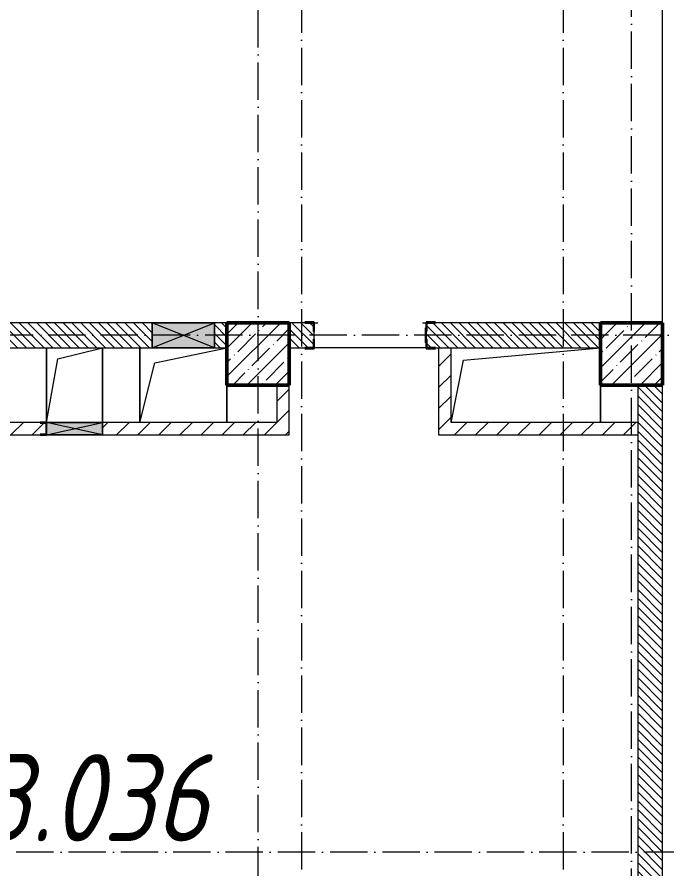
# Model space of a CAD drawing. Header units: millimetres. Extents: x -12989 to 629078, y -109036 to 555275.
# Drawn here: x 590173 to 595395, y -88821 to -81978 of the extents above; entities that cross this region are included whole.
import ezdxf

# ---------------------------------------------------------------- set-up
doc = ezdxf.new("R2010")
doc.units = ezdxf.units.MM
doc.linetypes.add('50_200_ШТРИХ_1Т_ш5_п1_п1_', pattern=[700, 500, -100, 0, -100])
for name, color, linetype, lineweight in [('A-DETL-GENF-OTLN', 7, 'Continuous', 9), ('A-FLOR-____-OTLN', 7, 'Continuous', 9), ('A-GENM-____-MCUT', 7, 'Continuous', 25), ('A-GENM-____-OTLN', 7, 'Continuous', 9), ('A-GENM-____-OTLN-1', 7, 'Continuous', 25), ('A-GLAZ-____-OTLN', 7, 'Continuous', 9), ('A-WALL-____-MCUT-3', 7, 'Continuous', 9), ('A-WALL-____-PATT-1', 7, 'Continuous', 9), ('A-WALL-FNSH-MCUT-1', 7, 'Continuous', 9), ('I-WALL-____-OTLN', 7, 'Continuous', 9), ('S-COLS-____-MCUT', 7, 'Continuous', 50), ('S-COLS-____-OTLN', 7, 'Continuous', 9), ('S-GRID-____-OTLN-1', 7, '50_200_ШТРИХ_1Т_ш5_п1_п1_', 9), ('Марки помещений', 7, 'Continuous', 9)]:
    doc.layers.add(name, color=color, linetype=linetype, lineweight=lineweight)
doc.styles.add('ISOCPEUR_I_2', font='isocpeui.ttf', dxfattribs={"width": 0.85, "height": 2.3})
pattern_1 = [(135, (523510.01, -90515.614), (-35.35534, -35.35534), [])]
pattern_2 = [(45, (523510.01, -90515.61), (-84.85281, 84.85281), [])]

# ---------------------------------------------------------------- blocks, each defined once
blk = doc.blocks.new('BSC_Колонна _Прямоугольная - 500х500-V61-АР1_План отверстий 3 этажа в осях 1-64_А-ГГ')
at = {"layer": 'S-COLS-____-OTLN'}
h = blk.add_hatch(dxfattribs=at)
h.set_pattern_fill('FP_98', color=256, style=0, pattern_type=2)
h.set_pattern_definition([(45, (-68600, -5831.04), (-114.04925, 114.04925), []), (45, (-68485.95, -5831.04), (-114.04925, 114.04925), [201.613, -40.323, 3.353, -36.97])])
h.paths.add_polyline_path([(-250, -250), (250, -250), (250, 250), (-250, 250)], flags=0)
at = {"layer": 'S-COLS-____-MCUT'}
for p, q in [((250, 250), (-250, 250)), ((-250, 250), (-250, -250)), ((250, -250), (250, 250)), ((-250, -250), (250, -250))]:
    blk.add_line(p, q, dxfattribs=at)
blk = doc.blocks.new('BSC_Колонна _Прямоугольная - 500х500-V132-АР1_План отверстий 3 этажа в осях 1-64_А-ГГ')
at = {"layer": 'S-COLS-____-OTLN'}
h = blk.add_hatch(dxfattribs=at)
h.set_pattern_fill('FP_155', color=256, style=0, pattern_type=2)
h.set_pattern_definition([(45, (-71600, -5831.04), (-114.04925, 114.04925), []), (45, (-71485.95, -5831.04), (-114.04925, 114.04925), [201.613, -40.323, 3.353, -36.97])])
h.paths.add_polyline_path([(-250, -250), (250, -250), (250, 250), (-250, 250)], flags=0)
at = {"layer": 'S-COLS-____-MCUT'}
for p, q in [((250, 250), (-250, 250)), ((-250, 250), (-250, -250)), ((250, -250), (250, 250)), ((-250, -250), (250, -250))]:
    blk.add_line(p, q, dxfattribs=at)
blk = doc.blocks.new('154_Фахверк_СКБ_Швеллер - Тип_100_3960-28318856-АР1_План отверстий 3 этажа в осях 1-64_А-ГГ')
at = {"layer": 'A-GENM-____-MCUT'}
for p, q in [((175, 50), (125, 50)), ((125, 50), (125, -50)), ((128, 47), (175, 47)), ((128, -47), (128, 47)), ((175, 47), (175, 50)), ((125, -50), (175, -50)), ((175, -47), (128, -47)), ((175, -50), (175, -47))]:
    blk.add_line(p, q, dxfattribs=at)
blk = doc.blocks.new('Фахверк_СКБ_Уголок - 200_3960_зеркало-28268689-АР1_План отверстий 3 этажа в осях 1-64_А-ГГ')
at = {"layer": 'A-GENM-____-MCUT'}
for p, q in [((200, 156), (125, 156)), ((125, 156), (125, 81)), ((131, 81), (131, 150)), ((131, 150), (200, 150)), ((200, 150), (200, 156)), ((125, 81), (131, 81)), ((131, 19), (125, 19)), ((125, 19), (125, -56)), ((131, -50), (131, 19)), ((125, -56), (200, -56)), ((200, -50), (131, -50)), ((200, -56), (200, -50))]:
    blk.add_line(p, q, dxfattribs=at)
blk = doc.blocks.new('154_Стойка_СКБ_Уголок - СМ-2480_200-28346303-АР1_План отверстий 3 этажа в осях 1-64_А-ГГ')
at = {"layer": 'A-GENM-____-MCUT'}
for p, q in [((125, 156), (125, 81)), ((200, 156), (125, 156)), ((131, 81), (131, 150)), ((131, 150), (200, 150)), ((200, 150), (200, 156)), ((125, 81), (131, 81)), ((131, 19), (125, 19)), ((125, 19), (125, -56)), ((131, -50), (131, 19)), ((125, -56), (200, -56)), ((200, -50), (131, -50)), ((200, -56), (200, -50))]:
    blk.add_line(p, q, dxfattribs=at)
blk = doc.blocks.new('Стойка_Влож_Полоса боковая - Полоса-28213942-АР1_План отверстий 3 этажа в осях 1-64_А-ГГ')
at = {"layer": 'A-GENM-____-OTLN'}
for p, q in [((-5, 60), (0, 60)), ((-5, -60), (-5, 60)), ((0, 31), (0, -31)), ((0, -60), (-5, -60))]:
    blk.add_line(p, q, dxfattribs=at)
blk = doc.blocks.new('AR_Отверстие прямоугольное _в плите_ - AR_Отверстие прямоугольное _в плите_-30552548-АР1_План отверстий 3 этажа в осях 1-64_А-ГГ')
at = {"layer": 'A-GENM-____-OTLN'}
for p, q in [((-500, 200), (600, 300)), ((-600, -300), (-500, 200)), ((600, -300), (600, 0))]:
    blk.add_line(p, q, dxfattribs=at)
blk = doc.blocks.new('AR_Отверстие прямоугольное _в плите_ - AR_Отверстие прямоугольное _в плите_-30552550-АР1_План отверстий 3 этажа в осях 1-64_А-ГГ')
at = {"layer": 'A-GENM-____-OTLN'}
for p, q in [((-350, 300), (-350, -300)), ((-230, 180), (350, 300)), ((-350, -300), (-230, 180)), ((350, -300), (350, 0))]:
    blk.add_line(p, q, dxfattribs=at)
blk = doc.blocks.new('AR_Отверстие прямоугольное _в плите_ - AR_Отверстие прямоугольное _в плите_-30552643-АР1_План отверстий 3 этажа в осях 1-64_А-ГГ')
at = {"layer": 'A-GENM-____-OTLN'}
for p, q in [((-225, 300), (-225, -300)), ((-135, 210), (225, 300)), ((225, -300), (225, 300)), ((-225, -300), (-135, 210))]:
    blk.add_line(p, q, dxfattribs=at)
blk = doc.blocks.new('AR_Отверстие прямоугольное _в стене_ - AR_Отверстие прямоугольное _в стене__ОВ-36951366-АР1_План отверстий 3 этажа в осях 1-64_А-ГГ')
at = {"layer": 'A-GLAZ-____-OTLN'}
blk.add_hatch(color=256, dxfattribs=at).paths.add_polyline_path([(225, 50), (-225, 50), (-225, -50), (225, -50), (225, 47)], flags=0)
at = {"layer": 'A-DETL-GENF-OTLN'}
for p, q in [((-225, -50), (-225, 50)), ((-225, 50), (225, 50)), ((225, 50), (-225, -50)), ((-225, 50), (225, -50)), ((225, 50), (-225, 50)), ((-225, 50), (-225, -50)), ((225, -50), (-225, -50)), ((-225, -50), (225, -50))]:
    blk.add_line(p, q, dxfattribs=at)
blk = doc.blocks.new('AR_Отверстие прямоугольное _в стене__БезПР - AR_Отверстие прямоугольное _в стене__БезПР-36899155-АР1_План отверстий 3 этажа в осях 1-64_А-ГГ')
at = {"layer": 'A-GLAZ-____-OTLN'}
blk.add_hatch(color=256, dxfattribs=at).paths.add_polyline_path([(250, 100), (-250, 100), (-250, -100), (250, -100)], flags=0)
at = {"layer": 'A-DETL-GENF-OTLN'}
for p, q in [((-250, -100), (-250, 100)), ((-250, 100), (250, 100)), ((250, 100), (-250, -100)), ((-250, 100), (250, -100)), ((250, 100), (-250, 100)), ((-250, 100), (-250, -100)), ((250, 100), (250, -100)), ((250, -100), (250, 100)), ((250, -100), (-250, -100)), ((-250, -100), (250, -100))]:
    blk.add_line(p, q, dxfattribs=at)
at = {"layer": 'A-GLAZ-____-OTLN'}
blk.add_line((250, 100), (-250, 100), dxfattribs=at)
blk = doc.blocks.new('3эт')
at = {"layer": 'S-GRID-____-OTLN-1', "color": 251, "ltscale": 0.6, "true_color": 0x636466}
for p, q in [((352720.7, -36982.5), (352720.7, -91346.1)), ((354820.7, -36982.5), (354820.7, -91173.5)), ((352370.7, -91173.5), (352370.7, -76712.9)), ((355370.7, -91346.1), (355370.7, -76712.9)), ((374089.5, -80882.4), (279101.9, -80882.4)), ((387697.2, -85032.4), (279101.9, -85032.4))]:
    blk.add_line(p, q, dxfattribs=at)

msp = doc.modelspace()

# ---------------------------------------------------------------- hatches: boundary and pattern name
at = {"layer": 'A-WALL-____-PATT-1'}
h = msp.add_hatch(dxfattribs=at)
h.set_pattern_fill('FP_6', color=256, style=0, pattern_type=2)
h.set_pattern_definition(pattern_1)
h.paths.add_polyline_path([(591760.0077, -84634.5723), (591860.0077, -84634.5723), (591860.0077, -84434.5723), (591760.0077, -84434.5723), (591760.0077, -84628.69)], flags=0)
h.paths.add_polyline_path([(591260.0077, -84634.5723), (591260.0077, -84434.5723), (588466.0077, -84434.9253), (588466.0077, -84503.5723), (588460.0077, -84503.5723), (588460.0077, -84565.5723), (588466.0077, -84565.5723), (588466.0077, -84634.5723), (590659.9737, -84634.5723)], flags=0)
h.paths.add_polyline_path([(586685.0077, -84634.5723), (586754.0077, -84634.5723), (586754.0077, -84565.5723), (586760.0077, -84565.5723), (586760.0077, -84503.5723), (586754.0077, -84503.5723), (586754.0077, -84434.5723), (586360.0077, -84434.5723), (586360.0077, -84634.5723)], flags=0)
h = msp.add_hatch(dxfattribs=at)
h.set_pattern_fill('FP_6', color=256, style=0, pattern_type=2)
h.set_pattern_definition(pattern_1)
h.paths.add_polyline_path([(593466.0077, -84634.5723), (594860.0077, -84634.5723), (594860.0077, -84434.5723), (593466.0077, -84434.5723), (593466.0077, -84503.5723), (593460.0077, -84503.5723), (593460.0077, -84565.5723), (593466.0077, -84565.5723), (593466.0077, -84633.7152)], flags=0)
h.paths.add_polyline_path([(592554.0077, -84634.5723), (592554.0077, -84565.5723), (592560.0077, -84565.5723), (592560.0077, -84503.5723), (592554.0077, -84503.5723), (592554.0077, -84434.5723), (592360.0077, -84434.5723), (592360.0077, -84634.5723), (592485.0077, -84634.5723)], flags=0)
h = msp.add_hatch(dxfattribs=at)
h.set_pattern_fill('FP_4', color=256, style=0, pattern_type=2)
h.set_pattern_definition(pattern_2)
h.paths.add_polyline_path([(593660.0077, -85234.5723), (593660.0077, -84634.5723), (593560.0077, -84634.5723), (593560.0077, -85234.5723)], flags=0)
h = msp.add_hatch(dxfattribs=at)
h.set_pattern_fill('FP_4', color=256, style=0, pattern_type=2)
h.set_pattern_definition(pattern_2)
h.paths.add_polyline_path([(592360.0077, -85234.5723), (592360.0077, -84934.5723), (592260.0077, -84934.5723), (592260.0077, -85234.5723)], flags=0)
h = msp.add_hatch(dxfattribs=at)
h.set_pattern_fill('FP_6', color=256, style=0, pattern_type=2)
h.set_pattern_definition(pattern_1)
h.paths.add_polyline_path([(595360.0077, -91934.5723), (595360.0077, -84934.5723), (595160.0077, -84934.5723), (595160.0077, -91934.5723)], flags=0)
h = msp.add_hatch(dxfattribs=at)
h.set_pattern_fill('FP_4', color=256, style=0, pattern_type=2)
h.set_pattern_definition(pattern_2)
h.paths.add_polyline_path([(588910.0077, -85334.5723), (590360.0077, -85334.5723), (590360.0077, -85331.5723), (590407.0077, -85331.5723), (590407.0077, -85237.5723), (590360.0077, -85237.5723), (590360.0077, -85234.5723), (588910.0077, -85234.5723), (588910.0077, -85331.5723)], flags=0)
h.paths.add_polyline_path([(592360.0077, -85334.5723), (592360.0077, -85234.5723), (590860.0077, -85234.5723), (590860.0077, -85334.5723)], flags=0)
h = msp.add_hatch(dxfattribs=at)
h.set_pattern_fill('FP_4', color=256, style=0, pattern_type=2)
h.set_pattern_definition(pattern_2)
h.paths.add_polyline_path([(595160.0077, -85334.5723), (595160.0077, -85234.5723), (593560.0077, -85234.5723), (593560.0077, -85334.5723), (594194.9023, -85334.5723)], flags=0)

# ---------------------------------------------------------------- linework, layer by layer
at = {"layer": 'A-FLOR-____-OTLN'}
for p, q in [((595360.0077, -84434.5723), (595360.0077, -81534.5723)), ((590410.0077, -85234.5723), (590410.0077, -84634.5723)), ((590860.0077, -84634.5723), (590860.0077, -85234.5723)), ((591160.0077, -85234.5723), (591160.0077, -84634.5723)), ((591860.0077, -84934.5723), (591860.0077, -85234.5723)), ((594860.0077, -84934.5723), (594860.0077, -85234.5723))]:
    msp.add_line(p, q, dxfattribs=at)
at = {"layer": 'A-WALL-____-MCUT-3'}
for p, q in [((591260.0077, -84434.5723), (588535.0077, -84434.5723)), ((591860.0077, -84434.5723), (591760.0077, -84434.5723)), ((592485.0077, -84434.5723), (592360.0077, -84434.5723)), ((594860.0077, -84434.5723), (593535.0077, -84434.5723)), ((592560.0077, -84565.5723), (592560.0077, -84503.5723)), ((588535.0077, -84634.5723), (591260.0077, -84634.5723)), ((591760.0077, -84634.5723), (591860.0077, -84634.5723)), ((592360.0077, -84634.5723), (592485.0077, -84634.5723)), ((593535.0077, -84634.5723), (594860.0077, -84634.5723)), ((595160.0077, -84934.5723), (595160.0077, -91934.5723)), ((595360.0077, -91934.5723), (595360.0077, -84934.5723))]:
    msp.add_line(p, q, dxfattribs=at)
at = {"layer": 'A-WALL-FNSH-MCUT-1'}
for p, q in [((593560.0077, -84634.5723), (593560.0077, -85334.5723)), ((593660.0077, -85234.5723), (593660.0077, -84634.5723)), ((592260.0077, -84934.5723), (592260.0077, -85234.5723)), ((592360.0077, -85334.5723), (592360.0077, -84934.5723)), ((590360.0077, -85234.5723), (588910.0077, -85234.5723)), ((592260.0077, -85234.5723), (590860.0077, -85234.5723)), ((595160.0077, -85234.5723), (593660.0077, -85234.5723)), ((588810.0077, -85334.5723), (590360.0077, -85334.5723)), ((590860.0077, -85334.5723), (592360.0077, -85334.5723)), ((593560.0077, -85334.5723), (595160.0077, -85334.5723))]:
    msp.add_line(p, q, dxfattribs=at)
at = {"layer": 'I-WALL-____-OTLN'}
for p, q in [((592560.0077, -84434.5723), (592590.0077, -84434.5723)), ((593430.0077, -84434.5723), (593460.0077, -84434.5723)), ((593460.0077, -84634.5723), (592560.0077, -84634.5723))]:
    msp.add_line(p, q, dxfattribs=at)

# ---------------------------------------------------------------- block references
msp.add_blockref('3эт', (239739.3002, -3652.1582))
at = {"layer": 'A-GENM-____-OTLN'}
for name, p in [('Стойка_Влож_Полоса боковая - Полоса-28213942-АР1_План отверстий 3 этажа в осях 1-64_А-ГГ', (593460.0077, -84534.5723)), ('AR_Отверстие прямоугольное _в плите_ - AR_Отверстие прямоугольное _в плите_-30552643-АР1_План отверстий 3 этажа в осях 1-64_А-ГГ', (590635.0077, -84934.5723)), ('AR_Отверстие прямоугольное _в плите_ - AR_Отверстие прямоугольное _в плите_-30552550-АР1_План отверстий 3 этажа в осях 1-64_А-ГГ', (591510.0077, -84934.5723)), ('AR_Отверстие прямоугольное _в плите_ - AR_Отверстие прямоугольное _в плите_-30552548-АР1_План отверстий 3 этажа в осях 1-64_А-ГГ', (594260.0077, -84934.5723))]:
    msp.add_blockref(name, p, dxfattribs=at)
at = {"layer": 'A-GENM-____-OTLN-1', "rotation": 180}
for name, p in [('Фахверк_СКБ_Уголок - 200_3960_зеркало-28268689-АР1_План отверстий 3 этажа в осях 1-64_А-ГГ', (592685.0077, -84484.5723)), ('154_Фахверк_СКБ_Швеллер - Тип_100_3960-28318856-АР1_План отверстий 3 этажа в осях 1-64_А-ГГ', (590535.0077, -85284.5723))]:
    msp.add_blockref(name, p, dxfattribs=at)
at = {"layer": 'A-GENM-____-OTLN-1'}
msp.add_blockref('154_Стойка_СКБ_Уголок - СМ-2480_200-28346303-АР1_План отверстий 3 этажа в осях 1-64_А-ГГ', (593335.0077, -84584.5723), dxfattribs=at)
at = {"layer": 'A-GLAZ-____-OTLN', "rotation": 180}
for name, p in [('AR_Отверстие прямоугольное _в стене__БезПР - AR_Отверстие прямоугольное _в стене__БезПР-36899155-АР1_План отверстий 3 этажа в осях 1-64_А-ГГ', (591510.0077, -84534.5723)), ('AR_Отверстие прямоугольное _в стене_ - AR_Отверстие прямоугольное _в стене__ОВ-36951366-АР1_План отверстий 3 этажа в осях 1-64_А-ГГ', (590635.0077, -85284.5723))]:
    msp.add_blockref(name, p, dxfattribs=at)
at = {"layer": 'S-COLS-____-OTLN'}
for name, p in [('BSC_Колонна _Прямоугольная - 500х500-V61-АР1_План отверстий 3 этажа в осях 1-64_А-ГГ', (592110.0077, -84684.5723)), ('BSC_Колонна _Прямоугольная - 500х500-V132-АР1_План отверстий 3 этажа в осях 1-64_А-ГГ', (595110.0077, -84684.5723))]:
    msp.add_blockref(name, p, dxfattribs=at)

# ---------------------------------------------------------------- texts
at = {"layer": 'Марки помещений', "insert": (589860.2957, -87898.5388), "char_height": 700, "width": 785.65375, "attachment_point": 1, "style": 'ISOCPEUR_I_2'}
msp.add_mtext('3.036', dxfattribs=at)

doc.saveas('drawing.dxf')
